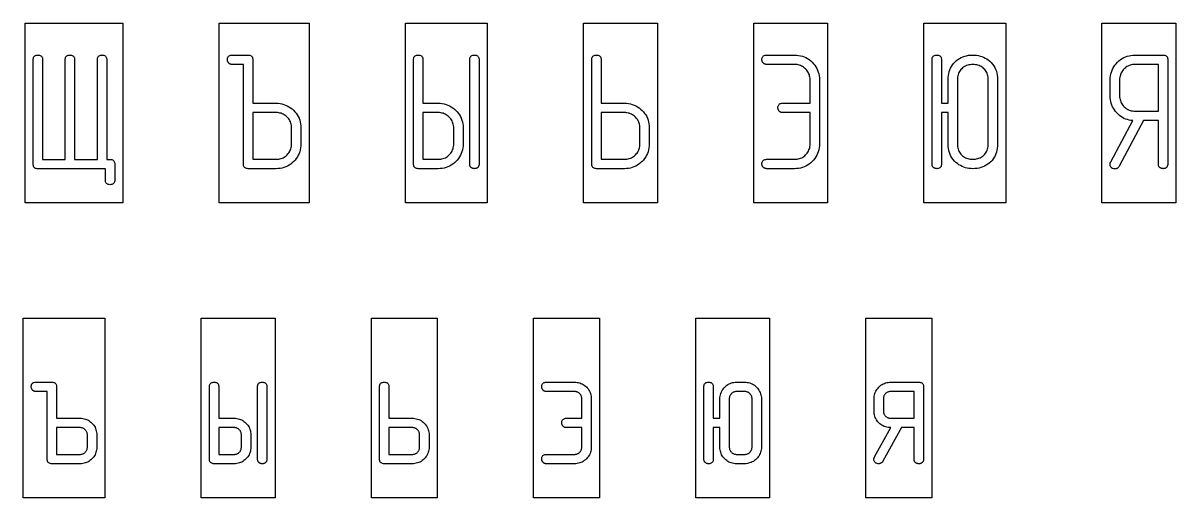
# Model space of a CAD drawing. Extents: x 0 to 347, y -110 to 9.
# Drawn here: x 276.1 to 346.7, y -20.1 to 8.9 of the extents above; entities that cross this region are included whole.
import ezdxf

# ---------------------------------------------------------------- set-up
doc = ezdxf.new("R2010")
doc.units = 0
for name, color, linetype in [('GOST_FRAME', 4, 'CONTINUOUS'), ('GOST_LOWER', 1, 'CONTINUOUS'), ('GOST_UPPER', 7, 'CONTINUOUS')]:
    doc.layers.add(name, color=color, linetype=linetype)

msp = doc.modelspace()

# ---------------------------------------------------------------- linework, layer by layer
at = {"layer": 'GOST_FRAME'}
for points in [[(276.2226, 8.9083), (282.2143, 8.9083), (282.2143, -2.0917), (276.2226, -2.0917)], [(288.1113, 8.9083), (293.613, 8.9083), (293.613, -2.0917), (288.1113, -2.0917)], [(299.51, 8.9083), (304.5216, 8.9083), (304.5216, -2.0917), (299.51, -2.0917)], [(310.4186, 8.9083), (314.9402, 8.9083), (314.9402, -2.0917), (310.4186, -2.0917)], [(320.8372, 8.9083), (325.3588, 8.9083), (325.3588, -2.0917), (320.8372, -2.0917)], [(331.2558, 8.9083), (336.2674, 8.9083), (336.2674, -2.0917), (331.2558, -2.0917)], [(342.1561, 8.9083), (346.686, 8.9083), (346.686, -2.0917), (342.1561, -2.0917)], [(276.1013, -9.1448), (281.113, -9.1448), (281.113, -20.1448), (276.1013, -20.1448)], [(287.01, -9.1448), (291.5316, -9.1448), (291.5316, -20.1448), (287.01, -20.1448)], [(297.4286, -9.1448), (301.4601, -9.1448), (301.4601, -20.1448), (297.4286, -20.1448)], [(307.3571, -9.1448), (311.3887, -9.1448), (311.3887, -20.1448), (307.3571, -20.1448)], [(317.2857, -9.1448), (321.8073, -9.1448), (321.8073, -20.1448), (317.2857, -20.1448)], [(327.696, -9.1448), (331.7359, -9.1448), (331.7359, -20.1448), (327.696, -20.1448)]]:
    msp.add_lwpolyline(points, close=True, dxfattribs=at)
at = {"layer": 'GOST_LOWER'}
for points in [[(279.5914, -18.0532), (277.8721, -18.0532), (277.8169, -18.0502), (277.7674, -18.0415), (277.7238, -18.027), (277.686, -18.0066), (277.6541, -17.9805), (277.6279, -17.9485), (277.6076, -17.9107), (277.593, -17.8671), (277.5843, -17.8177), (277.5814, -17.7625), (277.5814, -13.6346), (276.892, -13.6346), (276.866, -13.6337), (276.841, -13.6311), (276.8172, -13.6267), (276.7944, -13.6206), (276.7726, -13.6127), (276.752, -13.6032), (276.7324, -13.5918), (276.714, -13.5787), (276.6966, -13.5639), (276.6802, -13.5473), (276.6652, -13.5297), (276.6518, -13.5116), (276.64, -13.4931), (276.6297, -13.4743), (276.6211, -13.4549), (276.614, -13.4352), (276.6084, -13.4151), (276.6045, -13.3945), (276.6021, -13.3735), (276.6013, -13.3522), (276.6042, -13.2969), (276.613, -13.2475), (276.6275, -13.2039), (276.6478, -13.1661), (276.674, -13.1341), (276.706, -13.108), (276.7438, -13.0876), (276.7874, -13.0731), (276.8368, -13.0644), (276.892, -13.0615), (277.8721, -13.0615), (277.9257, -13.0644), (277.9738, -13.0731), (278.0161, -13.0876), (278.0528, -13.108), (278.0839, -13.1341), (278.1093, -13.1661), (278.1291, -13.2039), (278.1432, -13.2475), (278.1517, -13.2969), (278.1545, -13.3522), (278.1545, -15.2708), (279.5914, -15.2708), (279.6764, -15.2737), (279.7586, -15.2826), (279.8382, -15.2973), (279.915, -15.3179), (279.989, -15.3445), (280.0603, -15.3769), (280.1289, -15.4152), (280.1947, -15.4595), (280.2578, -15.5096), (280.3181, -15.5656), (280.3741, -15.626), (280.4243, -15.689), (280.4685, -15.7549), (280.5068, -15.8234), (280.5392, -15.8947), (280.5658, -15.9688), (280.5864, -16.0456), (280.6012, -16.1251), (280.61, -16.2074), (280.613, -16.2924), (280.613, -17.0316), (280.61, -17.1166), (280.6012, -17.1988), (280.5864, -17.2784), (280.5658, -17.3551), (280.5392, -17.4292), (280.5068, -17.5005), (280.4685, -17.5691), (280.4243, -17.6349), (280.3741, -17.698), (280.3181, -17.7583), (280.2578, -17.8143), (280.1947, -17.8645), (280.1289, -17.9087), (280.0603, -17.947), (279.989, -17.9794), (279.915, -18.006), (279.8382, -18.0266), (279.7586, -18.0414), (279.6764, -18.0502)], [(289.0216, -18.0532), (287.8007, -18.0532), (287.7454, -18.0502), (287.696, -18.0415), (287.6524, -18.027), (287.6146, -18.0066), (287.5826, -17.9805), (287.5565, -17.9485), (287.5361, -17.9107), (287.5216, -17.8671), (287.5129, -17.8177), (287.51, -17.7625), (287.51, -13.3522), (287.5129, -13.2969), (287.5216, -13.2475), (287.5361, -13.2039), (287.5565, -13.1661), (287.5826, -13.1341), (287.6146, -13.108), (287.6524, -13.0876), (287.696, -13.0731), (287.7454, -13.0644), (287.8007, -13.0615), (287.8543, -13.0644), (287.9023, -13.0731), (287.9447, -13.0876), (287.9814, -13.108), (288.0125, -13.1341), (288.0379, -13.1661), (288.0576, -13.2039), (288.0718, -13.2475), (288.0802, -13.2969), (288.0831, -13.3522), (288.0831, -15.2708), (289.0216, -15.2708), (289.1066, -15.2737), (289.1889, -15.2826), (289.2684, -15.2973), (289.3452, -15.3179), (289.4192, -15.3445), (289.4905, -15.3769), (289.5591, -15.4152), (289.6249, -15.4595), (289.688, -15.5096), (289.7483, -15.5656), (289.8044, -15.626), (289.8545, -15.689), (289.8987, -15.7549), (289.937, -15.8234), (289.9695, -15.8947), (289.996, -15.9688), (290.0167, -16.0456), (290.0314, -16.1251), (290.0402, -16.2074), (290.0432, -16.2924), (290.0432, -17.0316), (290.0402, -17.1166), (290.0314, -17.1988), (290.0167, -17.2784), (289.996, -17.3551), (289.9695, -17.4292), (289.937, -17.5005), (289.8987, -17.5691), (289.8545, -17.6349), (289.8044, -17.698), (289.7483, -17.7583), (289.688, -17.8143), (289.6249, -17.8645), (289.5591, -17.9087), (289.4905, -17.947), (289.4192, -17.9794), (289.3452, -18.006), (289.2684, -18.0266), (289.1889, -18.0414), (289.1066, -18.0502)], [(290.7409, -18.0532), (290.721, -18.0525), (290.7013, -18.0505), (290.6818, -18.0472), (290.6625, -18.0425), (290.6433, -18.0365), (290.6243, -18.0292), (290.6054, -18.0206), (290.5867, -18.0106), (290.5682, -17.9993), (290.5498, -17.9867), (290.5325, -17.9725), (290.5169, -17.9565), (290.5032, -17.9386), (290.4914, -17.9189), (290.4813, -17.8974), (290.4731, -17.8741), (290.4667, -17.8489), (290.4621, -17.8219), (290.4594, -17.7931), (290.4585, -17.7625), (290.4585, -13.3522), (290.4613, -13.2969), (290.4698, -13.2475), (290.4839, -13.2039), (290.5037, -13.1661), (290.5291, -13.1341), (290.5601, -13.108), (290.5968, -13.0876), (290.6392, -13.0731), (290.6872, -13.0644), (290.7409, -13.0615), (290.7961, -13.0644), (290.8455, -13.0731), (290.8891, -13.0876), (290.9269, -13.108), (290.9589, -13.1341), (290.985, -13.1661), (291.0054, -13.2039), (291.0199, -13.2475), (291.0287, -13.2969), (291.0316, -13.3522), (291.0316, -17.7625), (291.0308, -17.79), (291.0284, -17.8163), (291.0245, -17.8412), (291.0189, -17.8648), (291.0118, -17.887), (291.0032, -17.908), (290.9929, -17.9276), (290.9811, -17.9458), (290.9676, -17.9628), (290.9527, -17.9784), (290.9363, -17.9926), (290.9189, -18.0053), (290.9005, -18.0165), (290.8809, -18.0262), (290.8603, -18.0345), (290.8385, -18.0412), (290.8157, -18.0464), (290.7919, -18.0502), (290.7669, -18.0524)], [(299.9302, -18.0532), (298.2193, -18.0532), (298.164, -18.0502), (298.1146, -18.0415), (298.071, -18.027), (298.0332, -18.0066), (298.0012, -17.9805), (297.9751, -17.9485), (297.9547, -17.9107), (297.9402, -17.8671), (297.9315, -17.8177), (297.9286, -17.7625), (297.9286, -13.3522), (297.9315, -13.2969), (297.9402, -13.2475), (297.9547, -13.2039), (297.9751, -13.1661), (298.0012, -13.1341), (298.0332, -13.108), (298.071, -13.0876), (298.1146, -13.0731), (298.164, -13.0644), (298.2193, -13.0615), (298.2729, -13.0644), (298.3209, -13.0731), (298.3633, -13.0876), (298.4, -13.108), (298.4311, -13.1341), (298.4565, -13.1661), (298.4762, -13.2039), (298.4904, -13.2475), (298.4988, -13.2969), (298.5017, -13.3522), (298.5017, -15.2708), (299.9302, -15.2708), (300.0153, -15.2737), (300.0977, -15.2826), (300.1774, -15.2973), (300.2545, -15.3179), (300.3289, -15.3445), (300.4007, -15.3769), (300.4698, -15.4152), (300.5362, -15.4595), (300.6, -15.5096), (300.6611, -15.5656), (300.7179, -15.626), (300.7688, -15.689), (300.8136, -15.7549), (300.8525, -15.8234), (300.8854, -15.8947), (300.9123, -15.9688), (300.9332, -16.0456), (300.9482, -16.1251), (300.9571, -16.2074), (300.9601, -16.2924), (300.9601, -17.0316), (300.9571, -17.1166), (300.9482, -17.1988), (300.9332, -17.2784), (300.9123, -17.3551), (300.8854, -17.4292), (300.8525, -17.5005), (300.8136, -17.5691), (300.7688, -17.6349), (300.7179, -17.698), (300.6611, -17.7583), (300.6, -17.8143), (300.5362, -17.8645), (300.4698, -17.9087), (300.4007, -17.947), (300.3289, -17.9794), (300.2545, -18.006), (300.1774, -18.0266), (300.0977, -18.0414), (300.0153, -18.0502)], [(309.8588, -18.0532), (308.1478, -18.0532), (308.1218, -18.0523), (308.0968, -18.0497), (308.073, -18.0453), (308.0502, -18.0392), (308.0284, -18.0314), (308.0078, -18.0218), (307.9882, -18.0104), (307.9698, -17.9973), (307.9524, -17.9825), (307.936, -17.9659), (307.9211, -17.9482), (307.9076, -17.9299), (307.8958, -17.911), (307.8855, -17.8915), (307.8769, -17.8715), (307.8698, -17.8508), (307.8642, -17.8296), (307.8603, -17.8078), (307.8579, -17.7854), (307.8571, -17.7625), (307.86, -17.7088), (307.8688, -17.6608), (307.8833, -17.6184), (307.9037, -17.5817), (307.9298, -17.5507), (307.9618, -17.5252), (307.9996, -17.5055), (308.0432, -17.4914), (308.0926, -17.4829), (308.1478, -17.4801), (309.8588, -17.4801), (309.8964, -17.4788), (309.9327, -17.4749), (309.9678, -17.4685), (310.0017, -17.4595), (310.0343, -17.4479), (310.0656, -17.4337), (310.0957, -17.417), (310.1246, -17.3977), (310.1522, -17.3758), (310.1786, -17.3513), (310.203, -17.325), (310.2249, -17.2973), (310.2442, -17.2685), (310.261, -17.2384), (310.2751, -17.207), (310.2867, -17.1744), (310.2957, -17.1406), (310.3022, -17.1055), (310.306, -17.0691), (310.3073, -17.0316), (310.3073, -15.8439), (309.3688, -15.8439), (309.3443, -15.843), (309.3208, -15.8404), (309.2981, -15.836), (309.2764, -15.8299), (309.2556, -15.8221), (309.2357, -15.8125), (309.2167, -15.8011), (309.1987, -15.788), (309.1815, -15.7732), (309.1653, -15.7566), (309.1503, -15.739), (309.1369, -15.7209), (309.125, -15.7025), (309.1148, -15.6836), (309.1061, -15.6642), (309.099, -15.6445), (309.0935, -15.6244), (309.0895, -15.6038), (309.0872, -15.5828), (309.0864, -15.5615), (309.0892, -15.5062), (309.0977, -15.4568), (309.1118, -15.4132), (309.1316, -15.3754), (309.157, -15.3434), (309.188, -15.3173), (309.2248, -15.2969), (309.2671, -15.2824), (309.3151, -15.2737), (309.3688, -15.2708), (310.3073, -15.2708), (310.3073, -14.0831), (310.306, -14.0455), (310.3022, -14.0091), (310.2957, -13.974), (310.2867, -13.9402), (310.2751, -13.9076), (310.261, -13.8762), (310.2442, -13.8461), (310.2249, -13.8173), (310.203, -13.7897), (310.1786, -13.7633), (310.1522, -13.7388), (310.1246, -13.7169), (310.0957, -13.6976), (310.0656, -13.6809), (310.0343, -13.6667), (310.0017, -13.6551), (309.9678, -13.6461), (309.9327, -13.6397), (309.8964, -13.6358), (309.8588, -13.6346), (308.1478, -13.6346), (308.1218, -13.6337), (308.0968, -13.6311), (308.073, -13.6267), (308.0502, -13.6206), (308.0284, -13.6127), (308.0078, -13.6032), (307.9882, -13.5918), (307.9698, -13.5787), (307.9524, -13.5639), (307.936, -13.5473), (307.9211, -13.5297), (307.9076, -13.5116), (307.8958, -13.4931), (307.8855, -13.4743), (307.8769, -13.4549), (307.8698, -13.4352), (307.8642, -13.4151), (307.8603, -13.3945), (307.8579, -13.3735), (307.8571, -13.3522), (307.86, -13.2969), (307.8688, -13.2475), (307.8833, -13.2039), (307.9037, -13.1661), (307.9298, -13.1341), (307.9618, -13.108), (307.9996, -13.0876), (308.0432, -13.0731), (308.0926, -13.0644), (308.1478, -13.0615), (309.8588, -13.0615), (309.9439, -13.0644), (310.0262, -13.0733), (310.106, -13.088), (310.1831, -13.1086), (310.2575, -13.1352), (310.3292, -13.1676), (310.3983, -13.2059), (310.4648, -13.2502), (310.5286, -13.3003), (310.5897, -13.3563), (310.6465, -13.4167), (310.6973, -13.4797), (310.7422, -13.5456), (310.7811, -13.6141), (310.814, -13.6854), (310.8409, -13.7595), (310.8618, -13.8363), (310.8767, -13.9158), (310.8857, -13.998), (310.8887, -14.0831), (310.8887, -17.0316), (310.8857, -17.1166), (310.8767, -17.1988), (310.8618, -17.2784), (310.8409, -17.3551), (310.814, -17.4292), (310.7811, -17.5005), (310.7422, -17.5691), (310.6973, -17.6349), (310.6465, -17.698), (310.5897, -17.7583), (310.5286, -17.8143), (310.4648, -17.8645), (310.3983, -17.9087), (310.3292, -17.947), (310.2575, -17.9794), (310.1831, -18.006), (310.106, -18.0266), (310.0262, -18.0414), (309.9439, -18.0502)], [(320.2774, -18.0532), (319.7874, -18.0532), (319.7024, -18.0502), (319.6201, -18.0414), (319.5406, -18.0266), (319.4638, -18.006), (319.3897, -17.9794), (319.3184, -17.947), (319.2499, -17.9087), (319.1841, -17.8645), (319.121, -17.8143), (319.0606, -17.7583), (319.0046, -17.698), (318.9545, -17.6349), (318.9103, -17.5691), (318.8719, -17.5005), (318.8395, -17.4292), (318.813, -17.3551), (318.7923, -17.2784), (318.7776, -17.1988), (318.7687, -17.1166), (318.7658, -17.0316), (318.7658, -15.8439), (318.3588, -15.8439), (318.3588, -17.7625), (318.356, -17.8177), (318.3475, -17.8671), (318.3334, -17.9107), (318.3136, -17.9485), (318.2882, -17.9805), (318.2571, -18.0066), (318.2204, -18.027), (318.1781, -18.0415), (318.1301, -18.0502), (318.0764, -18.0532), (318.055, -18.0525), (318.0339, -18.0505), (318.0131, -18.0472), (317.9927, -18.0425), (317.9726, -18.0365), (317.9528, -18.0292), (317.9334, -18.0206), (317.9143, -18.0106), (317.8955, -17.9993), (317.8771, -17.9867), (317.8597, -17.9725), (317.8442, -17.9565), (317.8305, -17.9386), (317.8186, -17.9189), (317.8086, -17.8974), (317.8003, -17.8741), (317.7939, -17.8489), (317.7894, -17.8219), (317.7866, -17.7931), (317.7857, -17.7625), (317.7857, -13.3522), (317.7886, -13.2969), (317.7973, -13.2475), (317.8119, -13.2039), (317.8322, -13.1661), (317.8584, -13.1341), (317.8904, -13.108), (317.9282, -13.0876), (317.9718, -13.0731), (318.0212, -13.0644), (318.0764, -13.0615), (318.1301, -13.0644), (318.1781, -13.0731), (318.2204, -13.0876), (318.2571, -13.108), (318.2882, -13.1341), (318.3136, -13.1661), (318.3334, -13.2039), (318.3475, -13.2475), (318.356, -13.2969), (318.3588, -13.3522), (318.3588, -15.2708), (318.7658, -15.2708), (318.7658, -14.0831), (318.7688, -13.9996), (318.7777, -13.9186), (318.7927, -13.8401), (318.8136, -13.7641), (318.8405, -13.6906), (318.8734, -13.6196), (318.9123, -13.5511), (318.9571, -13.485), (319.008, -13.4215), (319.0648, -13.3605), (319.1258, -13.3037), (319.1894, -13.2528), (319.2554, -13.208), (319.3239, -13.1691), (319.3949, -13.1362), (319.4684, -13.1093), (319.5444, -13.0884), (319.6229, -13.0734), (319.7039, -13.0645), (319.7874, -13.0615), (320.2774, -13.0615), (320.3609, -13.0645), (320.442, -13.0736), (320.5207, -13.0887), (320.597, -13.11), (320.6709, -13.1373), (320.7424, -13.1706), (320.8114, -13.21), (320.8781, -13.2555), (320.9423, -13.307), (321.0042, -13.3646), (321.0618, -13.4264), (321.1133, -13.4904), (321.1588, -13.5566), (321.1982, -13.6251), (321.2315, -13.6958), (321.2588, -13.7688), (321.28, -13.844), (321.2952, -13.9214), (321.3043, -14.0011), (321.3073, -14.0831), (321.3073, -17.0316), (321.3043, -17.115), (321.2953, -17.196), (321.2804, -17.2745), (321.2595, -17.3505), (321.2326, -17.424), (321.1997, -17.495), (321.1608, -17.5635), (321.1159, -17.6296), (321.0651, -17.6931), (321.0083, -17.7542), (320.9472, -17.811), (320.8834, -17.8618), (320.8169, -17.9066), (320.7478, -17.9455), (320.6761, -17.9784), (320.6017, -18.0053), (320.5246, -18.0262), (320.4449, -18.0412), (320.3625, -18.0502)], [(330.9452, -18.0532), (330.9238, -18.0525), (330.9027, -18.0505), (330.8819, -18.0472), (330.8615, -18.0425), (330.8414, -18.0365), (330.8216, -18.0292), (330.8022, -18.0206), (330.7831, -18.0106), (330.7643, -17.9993), (330.7458, -17.9867), (330.7285, -17.9725), (330.713, -17.9565), (330.6993, -17.9386), (330.6874, -17.9189), (330.6773, -17.8974), (330.6691, -17.8741), (330.6627, -17.8489), (330.6581, -17.8219), (330.6554, -17.7931), (330.6545, -17.7625), (330.6545, -15.8439), (329.8821, -15.8439), (328.7442, -17.9037), (328.7387, -17.9151), (328.7324, -17.9262), (328.7251, -17.937), (328.7169, -17.9475), (328.7078, -17.9576), (328.6978, -17.9674), (328.6869, -17.9769), (328.6751, -17.986), (328.6623, -17.9949), (328.6487, -18.0033), (328.6345, -18.0113), (328.6203, -18.0186), (328.6059, -18.0252), (328.5915, -18.0312), (328.577, -18.0365), (328.5625, -18.0412), (328.5478, -18.0452), (328.5331, -18.0485), (328.5182, -18.0512), (328.5033, -18.0532), (328.4449, -18.0503), (328.3927, -18.0419), (328.3466, -18.0277), (328.3066, -18.008), (328.2728, -17.9826), (328.2452, -17.9515), (328.2237, -17.9148), (328.2083, -17.8724), (328.1991, -17.8244), (328.196, -17.7708), (328.1964, -17.7559), (328.1977, -17.7412), (328.1998, -17.7267), (328.2027, -17.7123), (328.2064, -17.6981), (328.211, -17.6841), (328.2164, -17.6702), (328.2226, -17.6565), (328.2297, -17.6429), (328.2375, -17.6296), (329.2342, -15.8439), (329.1476, -15.8409), (329.064, -15.8321), (328.9832, -15.8173), (328.9053, -15.7967), (328.8304, -15.7701), (328.7583, -15.7377), (328.6892, -15.6994), (328.6229, -15.6551), (328.5596, -15.605), (328.4992, -15.549), (328.4431, -15.4887), (328.393, -15.4256), (328.3488, -15.3598), (328.3105, -15.2912), (328.278, -15.2199), (328.2515, -15.1458), (328.2309, -15.0691), (328.2161, -14.9895), (328.2073, -14.9073), (328.2043, -14.8223), (328.2043, -14.0831), (328.2073, -13.9996), (328.2163, -13.9186), (328.2312, -13.8401), (328.2522, -13.7641), (328.2791, -13.6906), (328.312, -13.6196), (328.3508, -13.5511), (328.3957, -13.485), (328.4465, -13.4215), (328.5033, -13.3605), (328.5644, -13.3037), (328.6279, -13.2528), (328.6939, -13.208), (328.7625, -13.1691), (328.8335, -13.1362), (328.907, -13.1093), (328.983, -13.0884), (329.0615, -13.0734), (329.1424, -13.0645), (329.2259, -13.0615), (330.9452, -13.0615), (331.0004, -13.0644), (331.0498, -13.0731), (331.0934, -13.0876), (331.1312, -13.108), (331.1632, -13.1341), (331.1894, -13.1661), (331.2097, -13.2039), (331.2243, -13.2475), (331.233, -13.2969), (331.2359, -13.3522), (331.2359, -17.7625), (331.2351, -17.79), (331.2327, -17.8163), (331.2288, -17.8412), (331.2233, -17.8648), (331.2162, -17.887), (331.2075, -17.908), (331.1972, -17.9276), (331.1854, -17.9458), (331.172, -17.9628), (331.157, -17.9784), (331.1407, -17.9926), (331.1233, -18.0053), (331.1048, -18.0165), (331.0852, -18.0262), (331.0646, -18.0345), (331.0429, -18.0412), (331.0201, -18.0464), (330.9962, -18.0502), (330.9712, -18.0524)], [(320.7342, -14.0831), (320.7329, -14.0455), (320.7289, -14.0091), (320.7223, -13.974), (320.713, -13.9402), (320.701, -13.9076), (320.6864, -13.8762), (320.6691, -13.8461), (320.6492, -13.8173), (320.6266, -13.7897), (320.6013, -13.7633), (320.5742, -13.7388), (320.5458, -13.7169), (320.5164, -13.6976), (320.4857, -13.6809), (320.4539, -13.6667), (320.4209, -13.6551), (320.3868, -13.6461), (320.3515, -13.6397), (320.315, -13.6358), (320.2774, -13.6346), (319.7874, -13.6346), (319.7513, -13.6358), (319.7163, -13.6397), (319.6822, -13.6461), (319.6492, -13.6551), (319.6171, -13.6667), (319.586, -13.6809), (319.556, -13.6976), (319.5269, -13.7169), (319.4988, -13.7388), (319.4718, -13.7633), (319.4465, -13.7897), (319.4239, -13.8173), (319.404, -13.8461), (319.3867, -13.8762), (319.3721, -13.9076), (319.3601, -13.9402), (319.3508, -13.974), (319.3442, -14.0091), (319.3402, -14.0455), (319.3389, -14.0831), (319.3389, -17.0316), (319.3402, -17.0691), (319.3442, -17.1055), (319.3508, -17.1406), (319.3601, -17.1744), (319.3721, -17.207), (319.3867, -17.2384), (319.404, -17.2685), (319.4239, -17.2973), (319.4465, -17.325), (319.4718, -17.3513), (319.4988, -17.3758), (319.5269, -17.3977), (319.556, -17.417), (319.586, -17.4337), (319.6171, -17.4479), (319.6492, -17.4595), (319.6822, -17.4685), (319.7163, -17.4749), (319.7513, -17.4788), (319.7874, -17.4801), (320.2774, -17.4801), (320.315, -17.4788), (320.3515, -17.4749), (320.3868, -17.4685), (320.4209, -17.4595), (320.4539, -17.4479), (320.4857, -17.4337), (320.5164, -17.417), (320.5458, -17.3977), (320.5742, -17.3758), (320.6013, -17.3513), (320.6266, -17.325), (320.6492, -17.2973), (320.6691, -17.2685), (320.6864, -17.2384), (320.701, -17.207), (320.713, -17.1744), (320.7223, -17.1406), (320.7289, -17.1055), (320.7329, -17.0691), (320.7342, -17.0316)], [(330.6545, -13.6346), (329.2259, -13.6346), (329.1883, -13.6358), (329.152, -13.6397), (329.1169, -13.6461), (329.0831, -13.6551), (329.0505, -13.6667), (329.0191, -13.6809), (328.989, -13.6976), (328.9601, -13.7169), (328.9325, -13.7388), (328.9061, -13.7633), (328.8817, -13.7897), (328.8598, -13.8173), (328.8405, -13.8461), (328.8238, -13.8762), (328.8096, -13.9076), (328.798, -13.9402), (328.789, -13.974), (328.7826, -14.0091), (328.7787, -14.0455), (328.7774, -14.0831), (328.7774, -14.8223), (328.7787, -14.8598), (328.7826, -14.8962), (328.789, -14.9313), (328.798, -14.9651), (328.8096, -14.9977), (328.8238, -15.0291), (328.8405, -15.0592), (328.8598, -15.088), (328.8817, -15.1157), (328.9061, -15.142), (328.9325, -15.1665), (328.9601, -15.1884), (328.989, -15.2077), (329.0191, -15.2244), (329.0505, -15.2386), (329.0831, -15.2502), (329.1169, -15.2592), (329.152, -15.2656), (329.1883, -15.2695), (329.2259, -15.2708), (330.6545, -15.2708)], [(280.0399, -16.2924), (280.0385, -16.2548), (280.0346, -16.2184), (280.0279, -16.1833), (280.0186, -16.1495), (280.0066, -16.1169), (279.992, -16.0855), (279.9748, -16.0554), (279.9548, -16.0266), (279.9322, -15.999), (279.907, -15.9726), (279.8799, -15.9481), (279.8518, -15.9262), (279.8228, -15.9069), (279.7927, -15.8902), (279.7616, -15.876), (279.7296, -15.8645), (279.6965, -15.8554), (279.6625, -15.849), (279.6274, -15.8451), (279.5914, -15.8439), (278.1545, -15.8439), (278.1545, -17.4801), (279.5914, -17.4801), (279.6274, -17.4788), (279.6625, -17.4749), (279.6965, -17.4685), (279.7296, -17.4595), (279.7616, -17.4479), (279.7927, -17.4337), (279.8228, -17.417), (279.8518, -17.3977), (279.8799, -17.3758), (279.907, -17.3513), (279.9322, -17.325), (279.9548, -17.2973), (279.9748, -17.2685), (279.992, -17.2384), (280.0066, -17.207), (280.0186, -17.1744), (280.0279, -17.1406), (280.0346, -17.1055), (280.0385, -17.0691), (280.0399, -17.0316)], [(289.4701, -16.2924), (289.4688, -16.2548), (289.465, -16.2184), (289.4585, -16.1833), (289.4495, -16.1495), (289.4379, -16.1169), (289.4238, -16.0855), (289.407, -16.0554), (289.3877, -16.0266), (289.3658, -15.999), (289.3414, -15.9726), (289.315, -15.9481), (289.2874, -15.9262), (289.2585, -15.9069), (289.2284, -15.8902), (289.1971, -15.876), (289.1645, -15.8645), (289.1306, -15.8554), (289.0955, -15.849), (289.0592, -15.8451), (289.0216, -15.8439), (288.0831, -15.8439), (288.0831, -17.4801), (289.0216, -17.4801), (289.0592, -17.4788), (289.0955, -17.4749), (289.1306, -17.4685), (289.1645, -17.4595), (289.1971, -17.4479), (289.2284, -17.4337), (289.2585, -17.417), (289.2874, -17.3977), (289.315, -17.3758), (289.3414, -17.3513), (289.3658, -17.325), (289.3877, -17.2973), (289.407, -17.2685), (289.4238, -17.2384), (289.4379, -17.207), (289.4495, -17.1744), (289.4585, -17.1406), (289.465, -17.1055), (289.4688, -17.0691), (289.4701, -17.0316)], [(300.3787, -16.2924), (300.3775, -16.2548), (300.3736, -16.2184), (300.3672, -16.1833), (300.3581, -16.1495), (300.3466, -16.1169), (300.3324, -16.0855), (300.3157, -16.0554), (300.2963, -16.0266), (300.2745, -15.999), (300.25, -15.9726), (300.2236, -15.9481), (300.196, -15.9262), (300.1672, -15.9069), (300.137, -15.8902), (300.1057, -15.876), (300.0731, -15.8645), (300.0392, -15.8554), (300.0042, -15.849), (299.9678, -15.8451), (299.9302, -15.8439), (298.5017, -15.8439), (298.5017, -17.4801), (299.9302, -17.4801), (299.9678, -17.4788), (300.0042, -17.4749), (300.0392, -17.4685), (300.0731, -17.4595), (300.1057, -17.4479), (300.137, -17.4337), (300.1672, -17.417), (300.196, -17.3977), (300.2236, -17.3758), (300.25, -17.3513), (300.2745, -17.325), (300.2963, -17.2973), (300.3157, -17.2685), (300.3324, -17.2384), (300.3466, -17.207), (300.3581, -17.1744), (300.3672, -17.1406), (300.3736, -17.1055), (300.3775, -17.0691), (300.3787, -17.0316)]]:
    msp.add_lwpolyline(points, close=True, dxfattribs=at)
at = {"layer": 'GOST_UPPER'}
for points in [[(281.4236, -0.9801), (281.3699, -0.9772), (281.3219, -0.9688), (281.2796, -0.9547), (281.2429, -0.9349), (281.2118, -0.9095), (281.1864, -0.8784), (281.1666, -0.8417), (281.1525, -0.7993), (281.144, -0.7513), (281.1412, -0.6977), (281.1412, -0.0083), (277.0133, -0.0083), (276.9581, -0.0054), (276.9086, 0.0033), (276.865, 0.0179), (276.8272, 0.0382), (276.7953, 0.0644), (276.7691, 0.0963), (276.7488, 0.1341), (276.7342, 0.1777), (276.7255, 0.2272), (276.7226, 0.2824), (276.7226, 6.6694), (276.7255, 6.7231), (276.7342, 6.7711), (276.7488, 6.8135), (276.7691, 6.8502), (276.7953, 6.8812), (276.8272, 6.9066), (276.865, 6.9264), (276.9086, 6.9405), (276.9581, 6.949), (277.0133, 6.9518), (277.0669, 6.949), (277.115, 6.9405), (277.1573, 6.9264), (277.194, 6.9066), (277.2251, 6.8812), (277.2505, 6.8502), (277.2703, 6.8135), (277.2844, 6.7711), (277.2929, 6.7231), (277.2957, 6.6694), (277.2957, 0.5648), (278.6827, 0.5648), (278.6827, 6.6694), (278.6856, 6.7231), (278.6944, 6.7711), (278.7089, 6.8135), (278.7292, 6.8502), (278.7554, 6.8812), (278.7874, 6.9066), (278.8252, 6.9264), (278.8688, 6.9405), (278.9182, 6.949), (278.9734, 6.9518), (279.0271, 6.949), (279.0751, 6.9405), (279.1174, 6.9264), (279.1542, 6.9066), (279.1852, 6.8812), (279.2106, 6.8502), (279.2304, 6.8135), (279.2445, 6.7711), (279.253, 6.7231), (279.2558, 6.6694), (279.2558, 0.5648), (280.6512, 0.5648), (280.6512, 6.6694), (280.6541, 6.7231), (280.6628, 6.7711), (280.6773, 6.8135), (280.6977, 6.8502), (280.7238, 6.8812), (280.7558, 6.9066), (280.7936, 6.9264), (280.8372, 6.9405), (280.8866, 6.949), (280.9419, 6.9518), (280.9955, 6.949), (281.0435, 6.9405), (281.0859, 6.9264), (281.1226, 6.9066), (281.1537, 6.8812), (281.1791, 6.8502), (281.1988, 6.8135), (281.213, 6.7711), (281.2214, 6.7231), (281.2243, 6.6694), (281.2243, 0.5648), (281.4236, 0.5648), (281.4788, 0.562), (281.5282, 0.5535), (281.5718, 0.5394), (281.6096, 0.5196), (281.6416, 0.4942), (281.6678, 0.4631), (281.6881, 0.4264), (281.7027, 0.3841), (281.7114, 0.336), (281.7143, 0.2824), (281.7143, -0.6977), (281.7114, -0.7513), (281.7027, -0.7993), (281.6881, -0.8417), (281.6678, -0.8784), (281.6416, -0.9095), (281.6096, -0.9349), (281.5718, -0.9547), (281.5282, -0.9688), (281.4788, -0.9772)], [(291.6013, 0), (289.8821, 0), (289.8268, 0.0029), (289.7774, 0.0116), (289.7338, 0.0262), (289.696, 0.0465), (289.664, 0.0727), (289.6379, 0.1047), (289.6175, 0.1424), (289.603, 0.186), (289.5943, 0.2355), (289.5914, 0.2907), (289.5914, 6.3787), (288.902, 6.3787), (288.876, 6.3796), (288.851, 6.3822), (288.8271, 6.3866), (288.8043, 6.3927), (288.7826, 6.4005), (288.762, 6.4101), (288.7424, 6.4215), (288.7239, 6.4346), (288.7065, 6.4494), (288.6902, 6.4659), (288.6752, 6.4837), (288.6618, 6.502), (288.65, 6.5209), (288.6397, 6.5404), (288.631, 6.5604), (288.6239, 6.5811), (288.6184, 6.6023), (288.6145, 6.6241), (288.6121, 6.6465), (288.6113, 6.6694), (288.6142, 6.7231), (288.6229, 6.7711), (288.6375, 6.8135), (288.6578, 6.8502), (288.684, 6.8812), (288.7159, 6.9066), (288.7537, 6.9264), (288.7973, 6.9405), (288.8468, 6.949), (288.902, 6.9518), (289.8821, 6.9518), (289.9357, 6.949), (289.9837, 6.9405), (290.0261, 6.9264), (290.0628, 6.9066), (290.0939, 6.8812), (290.1193, 6.8502), (290.139, 6.8135), (290.1532, 6.7711), (290.1616, 6.7231), (290.1645, 6.6694), (290.1645, 4.0033), (291.6013, 4.0033), (291.7211, 3.999), (291.8377, 3.986), (291.9513, 3.9645), (292.0618, 3.9342), (292.1692, 3.8953), (292.2736, 3.8478), (292.3749, 3.7917), (292.4731, 3.7269), (292.5682, 3.6535), (292.6603, 3.5714), (292.7463, 3.4829), (292.8233, 3.39), (292.8912, 3.2929), (292.95, 3.1914), (292.9998, 3.0855), (293.0405, 2.9754), (293.0722, 2.861), (293.0949, 2.7422), (293.1084, 2.6191), (293.113, 2.4917), (293.113, 1.5116), (293.1086, 1.3873), (293.0953, 1.2668), (293.0733, 1.1501), (293.0425, 1.0372), (293.0029, 0.9282), (292.9545, 0.8229), (292.8973, 0.7215), (292.8312, 0.6239), (292.7564, 0.5301), (292.6728, 0.4402), (292.5828, 0.3566), (292.489, 0.2817), (292.3914, 0.2157), (292.29, 0.1585), (292.1848, 0.11), (292.0757, 0.0704), (291.9629, 0.0396), (291.8462, 0.0176), (291.7257, 0.0044)], [(301.5216, 0), (300.3007, 0), (300.2454, 0.0029), (300.196, 0.0116), (300.1524, 0.0262), (300.1146, 0.0465), (300.0826, 0.0727), (300.0565, 0.1047), (300.0361, 0.1424), (300.0216, 0.186), (300.0129, 0.2355), (300.01, 0.2907), (300.01, 6.6694), (300.0129, 6.7231), (300.0216, 6.7711), (300.0361, 6.8135), (300.0565, 6.8502), (300.0826, 6.8812), (300.1146, 6.9066), (300.1524, 6.9264), (300.196, 6.9405), (300.2454, 6.949), (300.3007, 6.9518), (300.3543, 6.949), (300.4023, 6.9405), (300.4447, 6.9264), (300.4814, 6.9066), (300.5125, 6.8812), (300.5379, 6.8502), (300.5576, 6.8135), (300.5718, 6.7711), (300.5802, 6.7231), (300.5831, 6.6694), (300.5831, 4.0033), (301.5216, 4.0033), (301.6475, 3.999), (301.7694, 3.9859), (301.8874, 3.9641), (302.0013, 3.9336), (302.1113, 3.8943), (302.2173, 3.8463), (302.3193, 3.7897), (302.4173, 3.7243), (302.5113, 3.6501), (302.6013, 3.5673), (302.685, 3.478), (302.7598, 3.3847), (302.8258, 3.2873), (302.8831, 3.1859), (302.9315, 3.0804), (302.9711, 2.9708), (303.0019, 2.8571), (303.0239, 2.7394), (303.0371, 2.6176), (303.0415, 2.4917), (303.0415, 1.5116), (303.0371, 1.3873), (303.0238, 1.2668), (303.0015, 1.1501), (302.9704, 1.0372), (302.9304, 0.9282), (302.8816, 0.8229), (302.8238, 0.7215), (302.7571, 0.6239), (302.6816, 0.5301), (302.5972, 0.4402), (302.5064, 0.3566), (302.412, 0.2817), (302.3137, 0.2157), (302.2118, 0.1585), (302.1061, 0.11), (301.9967, 0.0704), (301.8835, 0.0396), (301.7666, 0.0176), (301.646, 0.0044)], [(303.7309, 0), (303.711, 0.0007), (303.6914, 0.0027), (303.6718, 0.006), (303.6525, 0.0106), (303.6333, 0.0166), (303.6143, 0.0239), (303.5954, 0.0326), (303.5767, 0.0425), (303.5582, 0.0538), (303.5399, 0.0664), (303.5225, 0.0806), (303.507, 0.0967), (303.4933, 0.1145), (303.4814, 0.1342), (303.4713, 0.1557), (303.4631, 0.1791), (303.4567, 0.2042), (303.4522, 0.2312), (303.4494, 0.26), (303.4485, 0.2907), (303.4485, 6.6694), (303.4513, 6.7231), (303.4598, 6.7711), (303.4739, 6.8135), (303.4937, 6.8502), (303.5191, 6.8812), (303.5502, 6.9066), (303.5869, 6.9264), (303.6292, 6.9405), (303.6772, 6.949), (303.7309, 6.9518), (303.7861, 6.949), (303.8355, 6.9405), (303.8792, 6.9264), (303.9169, 6.9066), (303.9489, 6.8812), (303.9751, 6.8502), (303.9954, 6.8135), (304.01, 6.7711), (304.0187, 6.7231), (304.0216, 6.6694), (304.0216, 0.2907), (304.0208, 0.2631), (304.0184, 0.2369), (304.0145, 0.212), (304.009, 0.1884), (304.0019, 0.1661), (303.9932, 0.1452), (303.9829, 0.1256), (303.9711, 0.1073), (303.9577, 0.0904), (303.9427, 0.0748), (303.9264, 0.0605), (303.909, 0.0478), (303.8905, 0.0366), (303.8709, 0.0269), (303.8503, 0.0187), (303.8286, 0.012), (303.8058, 0.0067), (303.7819, 0.003), (303.7569, 0.0007)], [(312.9203, 0), (311.2093, 0), (311.1541, 0.0029), (311.1047, 0.0116), (311.061, 0.0262), (311.0233, 0.0465), (310.9913, 0.0727), (310.9651, 0.1047), (310.9448, 0.1424), (310.9302, 0.186), (310.9215, 0.2355), (310.9186, 0.2907), (310.9186, 6.6694), (310.9215, 6.7231), (310.9302, 6.7711), (310.9448, 6.8135), (310.9651, 6.8502), (310.9913, 6.8812), (311.0233, 6.9066), (311.061, 6.9264), (311.1047, 6.9405), (311.1541, 6.949), (311.2093, 6.9518), (311.263, 6.949), (311.311, 6.9405), (311.3533, 6.9264), (311.39, 6.9066), (311.4211, 6.8812), (311.4465, 6.8502), (311.4663, 6.8135), (311.4804, 6.7711), (311.4889, 6.7231), (311.4917, 6.6694), (311.4917, 4.0033), (312.9203, 4.0033), (313.0462, 3.999), (313.1681, 3.9859), (313.286, 3.9641), (313.4, 3.9336), (313.51, 3.8943), (313.6159, 3.8463), (313.7179, 3.7897), (313.8159, 3.7243), (313.91, 3.6501), (314, 3.5673), (314.0836, 3.478), (314.1585, 3.3847), (314.2245, 3.2873), (314.2817, 3.1859), (314.3301, 3.0804), (314.3698, 2.9708), (314.4006, 2.8571), (314.4226, 2.7394), (314.4358, 2.6176), (314.4402, 2.4917), (314.4402, 1.5116), (314.4358, 1.3873), (314.4224, 1.2668), (314.4002, 1.1501), (314.3691, 1.0372), (314.3291, 0.9282), (314.2802, 0.8229), (314.2225, 0.7215), (314.1558, 0.6239), (314.0803, 0.5301), (313.9958, 0.4402), (313.9051, 0.3566), (313.8106, 0.2817), (313.7124, 0.2157), (313.6105, 0.1585), (313.5048, 0.11), (313.3953, 0.0704), (313.2822, 0.0396), (313.1653, 0.0176), (313.0446, 0.0044)], [(323.3389, 0), (321.6279, 0), (321.6019, 0.0009), (321.5769, 0.0035), (321.553, 0.0078), (321.5302, 0.014), (321.5085, 0.0218), (321.4879, 0.0314), (321.4683, 0.0427), (321.4498, 0.0558), (321.4324, 0.0706), (321.4161, 0.0872), (321.4011, 0.1049), (321.3877, 0.1233), (321.3759, 0.1422), (321.3656, 0.1616), (321.3569, 0.1817), (321.3498, 0.2023), (321.3443, 0.2235), (321.3404, 0.2453), (321.338, 0.2677), (321.3372, 0.2907), (321.3401, 0.3444), (321.3488, 0.3924), (321.3634, 0.4347), (321.3837, 0.4714), (321.4099, 0.5025), (321.4419, 0.5279), (321.4797, 0.5477), (321.5233, 0.5618), (321.5727, 0.5703), (321.6279, 0.5731), (323.3389, 0.5731), (323.4174, 0.5758), (323.4934, 0.5839), (323.5669, 0.5974), (323.6379, 0.6163), (323.7064, 0.6406), (323.7724, 0.6703), (323.836, 0.7054), (323.897, 0.7458), (323.9556, 0.7917), (324.0116, 0.843), (324.0637, 0.8983), (324.1103, 0.9561), (324.1514, 1.0166), (324.187, 1.0796), (324.2172, 1.1451), (324.2419, 1.2133), (324.261, 1.284), (324.2748, 1.3573), (324.283, 1.4332), (324.2857, 1.5116), (324.2857, 3.4302), (322.608, 3.4302), (322.5819, 3.4311), (322.557, 3.4337), (322.5331, 3.4381), (322.5103, 3.4442), (322.4886, 3.452), (322.4679, 3.4616), (322.4484, 3.473), (322.4299, 3.486), (322.4125, 3.5009), (322.3962, 3.5174), (322.3812, 3.5352), (322.3678, 3.5535), (322.3559, 3.5724), (322.3457, 3.5919), (322.337, 3.6119), (322.3299, 3.6326), (322.3244, 3.6538), (322.3204, 3.6756), (322.3181, 3.698), (322.3173, 3.7209), (322.3202, 3.7746), (322.3289, 3.8226), (322.3434, 3.865), (322.3638, 3.9017), (322.39, 3.9327), (322.4219, 3.9581), (322.4597, 3.9779), (322.5033, 3.992), (322.5527, 4.0005), (322.608, 4.0033), (324.2857, 4.0033), (324.2857, 5.4402), (324.2829, 5.5171), (324.2746, 5.5917), (324.2607, 5.664), (324.2412, 5.7339), (324.2162, 5.8015), (324.1855, 5.8668), (324.1494, 5.9297), (324.1076, 5.9904), (324.0603, 6.0487), (324.0075, 6.1047), (323.9507, 6.1567), (323.8917, 6.2033), (323.8304, 6.2444), (323.7669, 6.2801), (323.7012, 6.3102), (323.6332, 6.3349), (323.563, 6.3541), (323.4905, 6.3678), (323.4158, 6.376), (323.3389, 6.3787), (321.6279, 6.3787), (321.6019, 6.3796), (321.5769, 6.3822), (321.553, 6.3866), (321.5302, 6.3927), (321.5085, 6.4005), (321.4879, 6.4101), (321.4683, 6.4215), (321.4498, 6.4346), (321.4324, 6.4494), (321.4161, 6.4659), (321.4011, 6.4837), (321.3877, 6.502), (321.3759, 6.5209), (321.3656, 6.5404), (321.3569, 6.5604), (321.3498, 6.5811), (321.3443, 6.6023), (321.3404, 6.6241), (321.338, 6.6465), (321.3372, 6.6694), (321.3401, 6.7231), (321.3488, 6.7711), (321.3634, 6.8135), (321.3837, 6.8502), (321.4099, 6.8812), (321.4419, 6.9066), (321.4797, 6.9264), (321.5233, 6.9405), (321.5727, 6.949), (321.6279, 6.9518), (323.3389, 6.9518), (323.4632, 6.9474), (323.5839, 6.9342), (323.7008, 6.9122), (323.814, 6.8814), (323.9234, 6.8418), (324.0291, 6.7934), (324.131, 6.7361), (324.2292, 6.6701), (324.3237, 6.5953), (324.4145, 6.5116), (324.4989, 6.4217), (324.5744, 6.3279), (324.6411, 6.2303), (324.6988, 6.1289), (324.7477, 6.0237), (324.7877, 5.9146), (324.8188, 5.8017), (324.841, 5.685), (324.8544, 5.5645), (324.8588, 5.4402), (324.8588, 1.5116), (324.8544, 1.3873), (324.841, 1.2668), (324.8188, 1.1501), (324.7877, 1.0372), (324.7477, 0.9282), (324.6988, 0.8229), (324.6411, 0.7215), (324.5744, 0.6239), (324.4989, 0.5301), (324.4145, 0.4402), (324.3237, 0.3566), (324.2292, 0.2817), (324.131, 0.2157), (324.0291, 0.1585), (323.9234, 0.11), (323.814, 0.0704), (323.7008, 0.0396), (323.5839, 0.0176), (323.4632, 0.0044)], [(334.2475, 0), (334.1296, 0.0038), (334.015, 0.0153), (333.9037, 0.0344), (333.7957, 0.0611), (333.691, 0.0955), (333.5897, 0.1375), (333.4917, 0.1872), (333.397, 0.2445), (333.3056, 0.3095), (333.2176, 0.3821), (333.1261, 0.4666), (333.0442, 0.5575), (332.9719, 0.6547), (332.9093, 0.7581), (332.8563, 0.8679), (332.813, 0.9841), (332.7792, 1.1065), (332.7551, 1.2352), (332.7407, 1.3703), (332.7359, 1.5116), (332.7359, 3.4302), (332.3289, 3.4302), (332.3289, 0.2907), (332.3261, 0.2355), (332.3176, 0.186), (332.3035, 0.1424), (332.2837, 0.1047), (332.2583, 0.0727), (332.2272, 0.0465), (332.1905, 0.0262), (332.1482, 0.0116), (332.1002, 0.0029), (332.0465, 0), (332.0251, 0.0007), (332.004, 0.0027), (331.9832, 0.006), (331.9628, 0.0106), (331.9427, 0.0166), (331.9229, 0.0239), (331.9035, 0.0326), (331.8844, 0.0425), (331.8656, 0.0538), (331.8472, 0.0664), (331.8298, 0.0806), (331.8143, 0.0967), (331.8006, 0.1145), (331.7887, 0.1342), (331.7787, 0.1557), (331.7704, 0.1791), (331.764, 0.2042), (331.7595, 0.2312), (331.7567, 0.26), (331.7558, 0.2907), (331.7558, 6.6694), (331.7587, 6.7231), (331.7674, 6.7711), (331.782, 6.8135), (331.8023, 6.8502), (331.8285, 6.8812), (331.8605, 6.9066), (331.8983, 6.9264), (331.9419, 6.9405), (331.9913, 6.949), (332.0465, 6.9518), (332.1002, 6.949), (332.1482, 6.9405), (332.1905, 6.9264), (332.2272, 6.9066), (332.2583, 6.8812), (332.2837, 6.8502), (332.3035, 6.8135), (332.3176, 6.7711), (332.3261, 6.7231), (332.3289, 6.6694), (332.3289, 4.0033), (332.7359, 4.0033), (332.7359, 5.4402), (332.7401, 5.5722), (332.7528, 5.6992), (332.774, 5.8211), (332.8037, 5.9379), (332.8418, 6.0496), (332.8884, 6.1563), (332.9434, 6.2579), (333.007, 6.3545), (333.079, 6.446), (333.1595, 6.5324), (333.2466, 6.6121), (333.3385, 6.6834), (333.4353, 6.7463), (333.5369, 6.8008), (333.6433, 6.847), (333.7545, 6.8847), (333.8705, 6.9141), (333.9914, 6.935), (334.117, 6.9476), (334.2475, 6.9518), (334.367, 6.9481), (334.4831, 6.9369), (334.5956, 6.9182), (334.7047, 6.892), (334.8102, 6.8584), (334.9123, 6.8173), (335.0109, 6.7687), (335.106, 6.7126), (335.1976, 6.6491), (335.2857, 6.5781), (335.3772, 6.4919), (335.4591, 6.3997), (335.5314, 6.3012), (335.594, 6.1967), (335.647, 6.086), (335.6904, 5.9691), (335.7241, 5.8461), (335.7482, 5.7169), (335.7626, 5.5816), (335.7674, 5.4402), (335.7674, 1.5116), (335.7632, 1.3796), (335.7505, 1.2527), (335.7293, 1.1308), (335.6997, 1.014), (335.6615, 0.9022), (335.615, 0.7955), (335.5599, 0.6939), (335.4963, 0.5973), (335.4243, 0.5059), (335.3439, 0.4194), (335.2566, 0.3397), (335.1645, 0.2684), (335.0673, 0.2055), (334.9651, 0.151), (334.858, 0.1049), (334.7458, 0.0671), (334.6287, 0.0377), (334.5066, 0.0168), (334.3796, 0.0042)], [(335.1944, 5.4402), (335.1917, 5.5217), (335.1839, 5.6), (335.1708, 5.6752), (335.1525, 5.7472), (335.1289, 5.816), (335.1002, 5.8817), (335.0662, 5.9443), (335.0269, 6.0037), (334.9824, 6.0599), (334.9327, 6.113), (334.8788, 6.1619), (334.8216, 6.2056), (334.7612, 6.2443), (334.6975, 6.2777), (334.6306, 6.3061), (334.5605, 6.3292), (334.4871, 6.3473), (334.4105, 6.3601), (334.3306, 6.3679), (334.2475, 6.3704), (334.166, 6.3679), (334.0875, 6.3601), (334.0122, 6.3473), (333.9399, 6.3292), (333.8706, 6.3061), (333.8045, 6.2777), (333.7414, 6.2443), (333.6814, 6.2056), (333.6245, 6.1619), (333.5706, 6.113), (333.5209, 6.0599), (333.4764, 6.0037), (333.4372, 5.9443), (333.4032, 5.8817), (333.3744, 5.816), (333.3508, 5.7472), (333.3325, 5.6752), (333.3194, 5.6), (333.3116, 5.5217), (333.309, 5.4402), (333.309, 1.5116), (333.3116, 1.4301), (333.3194, 1.3517), (333.3325, 1.2763), (333.3508, 1.204), (333.3744, 1.1348), (333.4032, 1.0686), (333.4372, 1.0055), (333.4764, 0.9455), (333.5209, 0.8886), (333.5706, 0.8347), (333.6245, 0.785), (333.6814, 0.7405), (333.7414, 0.7013), (333.8045, 0.6673), (333.8706, 0.6385), (333.9399, 0.615), (334.0122, 0.5966), (334.0875, 0.5836), (334.166, 0.5757), (334.2475, 0.5731), (334.3291, 0.5757), (334.4076, 0.5836), (334.4832, 0.5966), (334.5558, 0.615), (334.6254, 0.6385), (334.692, 0.6673), (334.7556, 0.7013), (334.8163, 0.7405), (334.8739, 0.785), (334.9286, 0.8347), (334.9791, 0.8886), (335.0243, 0.9455), (335.0641, 1.0055), (335.0987, 1.0686), (335.1279, 1.1348), (335.1518, 1.204), (335.1704, 1.2763), (335.1837, 1.3517), (335.1917, 1.4301), (335.1944, 1.5116)], [(345.9037, 0), (345.8822, 0.0007), (345.8611, 0.0027), (345.8404, 0.006), (345.8199, 0.0106), (345.7998, 0.0166), (345.7801, 0.0239), (345.7606, 0.0326), (345.7415, 0.0425), (345.7228, 0.0538), (345.7043, 0.0664), (345.687, 0.0806), (345.6714, 0.0967), (345.6577, 0.1145), (345.6458, 0.1342), (345.6358, 0.1557), (345.6276, 0.1791), (345.6212, 0.2042), (345.6166, 0.2312), (345.6139, 0.26), (345.613, 0.2907), (345.613, 2.9485), (344.7076, 2.9485), (343.2043, 0.1495), (343.187, 0.1195), (343.1681, 0.0927), (343.1478, 0.069), (343.1259, 0.0485), (343.1026, 0.0311), (343.0777, 0.0169), (343.0514, 0.0059), (343.0236, -0.002), (342.9943, -0.0067), (342.9635, -0.0083), (342.9051, -0.0054), (342.8528, 0.0033), (342.8067, 0.0179), (342.7668, 0.0382), (342.733, 0.0644), (342.7053, 0.0963), (342.6838, 0.1341), (342.6684, 0.1777), (342.6592, 0.2272), (342.6561, 0.2824), (342.6566, 0.2958), (342.6578, 0.3093), (342.6599, 0.323), (342.6628, 0.3369), (342.6665, 0.3509), (342.6711, 0.3651), (342.6765, 0.3795), (342.6827, 0.394), (342.6898, 0.4087), (342.6977, 0.4236), (344.0515, 2.9485), (343.9339, 2.9576), (343.8204, 2.9751), (343.711, 3.0008), (343.6056, 3.0349), (343.5044, 3.0772), (343.4071, 3.1279), (343.314, 3.1869), (343.2249, 3.2542), (343.1399, 3.3297), (343.059, 3.4136), (342.984, 3.5033), (342.9169, 3.5963), (342.8578, 3.6927), (342.8065, 3.7924), (342.7631, 3.8953), (342.7276, 4.0017), (342.7, 4.1113), (342.6802, 4.2243), (342.6684, 4.3405), (342.6645, 4.4601), (342.6645, 5.4402), (342.6689, 5.5645), (342.6822, 5.685), (342.7044, 5.8017), (342.7355, 5.9146), (342.7755, 6.0237), (342.8244, 6.1289), (342.8822, 6.2303), (342.9488, 6.3279), (343.0244, 6.4217), (343.1088, 6.5116), (343.1995, 6.5953), (343.2937, 6.6701), (343.3915, 6.7361), (343.4929, 6.7934), (343.5978, 6.8418), (343.7063, 6.8814), (343.8184, 6.9122), (343.9341, 6.9342), (344.0533, 6.9474), (344.1761, 6.9518), (345.9037, 6.9518), (345.9573, 6.949), (346.0053, 6.9405), (346.0477, 6.9264), (346.0844, 6.9066), (346.1154, 6.8812), (346.1409, 6.8502), (346.1606, 6.8135), (346.1748, 6.7711), (346.1832, 6.7231), (346.186, 6.6694), (346.186, 0.2907), (346.1853, 0.2631), (346.1829, 0.2369), (346.1789, 0.212), (346.1734, 0.1884), (346.1663, 0.1661), (346.1576, 0.1452), (346.1474, 0.1256), (346.1355, 0.1073), (346.1221, 0.0904), (346.1071, 0.0748), (346.0909, 0.0605), (346.0738, 0.0478), (346.0557, 0.0366), (346.0367, 0.0269), (346.0168, 0.0187), (345.996, 0.012), (345.9743, 0.0067), (345.9517, 0.003), (345.9281, 0.0007)], [(345.613, 6.3787), (344.1761, 6.3787), (344.0992, 6.376), (344.0246, 6.3678), (343.9523, 6.3541), (343.8824, 6.3349), (343.8148, 6.3102), (343.7495, 6.2801), (343.6865, 6.2444), (343.6259, 6.2033), (343.5676, 6.1567), (343.5116, 6.1047), (343.4596, 6.0487), (343.413, 5.9904), (343.3718, 5.9297), (343.3362, 5.8668), (343.3061, 5.8015), (343.2814, 5.7339), (343.2622, 5.664), (343.2485, 5.5917), (343.2403, 5.5171), (343.2375, 5.4402), (343.2375, 4.4601), (343.2403, 4.3817), (343.2485, 4.3058), (343.2622, 4.2325), (343.2814, 4.1618), (343.3061, 4.0936), (343.3362, 4.0281), (343.3718, 3.9651), (343.413, 3.9047), (343.4596, 3.8468), (343.5116, 3.7915), (343.5676, 3.7402), (343.6259, 3.6944), (343.6865, 3.6539), (343.7495, 3.6188), (343.8148, 3.5891), (343.8824, 3.5648), (343.9523, 3.5459), (344.0246, 3.5324), (344.0992, 3.5243), (344.1761, 3.5216), (345.613, 3.5216)], [(292.5399, 2.4917), (292.5371, 2.5701), (292.5289, 2.646), (292.5152, 2.7193), (292.496, 2.79), (292.4713, 2.8582), (292.4412, 2.9238), (292.4056, 2.9868), (292.3645, 3.0472), (292.3179, 3.105), (292.2658, 3.1603), (292.2098, 3.2116), (292.1515, 3.2575), (292.0909, 3.298), (292.0279, 3.3331), (291.9626, 3.3627), (291.895, 3.387), (291.8251, 3.4059), (291.7528, 3.4194), (291.6782, 3.4275), (291.6013, 3.4302), (290.1645, 3.4302), (290.1645, 0.5731), (291.6013, 0.5731), (291.6782, 0.5758), (291.7528, 0.5841), (291.8251, 0.5978), (291.895, 0.6169), (291.9626, 0.6416), (292.0279, 0.6718), (292.0909, 0.7074), (292.1515, 0.7485), (292.2098, 0.7951), (292.2658, 0.8472), (292.3179, 0.9032), (292.3645, 0.9615), (292.4056, 1.0221), (292.4412, 1.085), (292.4713, 1.1503), (292.496, 1.2179), (292.5152, 1.2879), (292.5289, 1.3601), (292.5371, 1.4347), (292.5399, 1.5116)], [(302.4684, 2.4917), (302.4657, 2.5686), (302.4573, 2.6432), (302.4434, 2.7154), (302.4239, 2.7854), (302.3989, 2.853), (302.3683, 2.9183), (302.3321, 2.9812), (302.2904, 3.0419), (302.2431, 3.1002), (302.1902, 3.1561), (302.1334, 3.2082), (302.0744, 3.2548), (302.0132, 3.2959), (301.9497, 3.3316), (301.8839, 3.3617), (301.8159, 3.3864), (301.7457, 3.4056), (301.6733, 3.4193), (301.5985, 3.4275), (301.5216, 3.4302), (300.5831, 3.4302), (300.5831, 0.5731), (301.5216, 0.5731), (301.6001, 0.5758), (301.6761, 0.5839), (301.7496, 0.5974), (301.8206, 0.6163), (301.8891, 0.6406), (301.9551, 0.6703), (302.0187, 0.7054), (302.0797, 0.7458), (302.1383, 0.7917), (302.1944, 0.843), (302.2464, 0.8983), (302.293, 0.9561), (302.3341, 1.0166), (302.3698, 1.0796), (302.3999, 1.1451), (302.4246, 1.2133), (302.4438, 1.284), (302.4575, 1.3573), (302.4657, 1.4332), (302.4684, 1.5116)], [(313.8671, 2.4917), (313.8643, 2.5686), (313.856, 2.6432), (313.8421, 2.7154), (313.8226, 2.7854), (313.7975, 2.853), (313.7669, 2.9183), (313.7308, 2.9812), (313.689, 3.0419), (313.6417, 3.1002), (313.5889, 3.1561), (313.5321, 3.2082), (313.4731, 3.2548), (313.4118, 3.2959), (313.3483, 3.3316), (313.2826, 3.3617), (313.2146, 3.3864), (313.1444, 3.4056), (313.0719, 3.4193), (312.9972, 3.4275), (312.9203, 3.4302), (311.4917, 3.4302), (311.4917, 0.5731), (312.9203, 0.5731), (312.9988, 0.5758), (313.0748, 0.5839), (313.1483, 0.5974), (313.2193, 0.6163), (313.2878, 0.6406), (313.3538, 0.6703), (313.4174, 0.7054), (313.4784, 0.7458), (313.537, 0.7917), (313.593, 0.843), (313.6451, 0.8983), (313.6917, 0.9561), (313.7328, 1.0166), (313.7684, 1.0796), (313.7986, 1.1451), (313.8233, 1.2133), (313.8424, 1.284), (313.8561, 1.3573), (313.8644, 1.4332), (313.8671, 1.5116)]]:
    msp.add_lwpolyline(points, close=True, dxfattribs=at)

doc.saveas('drawing.dxf')
